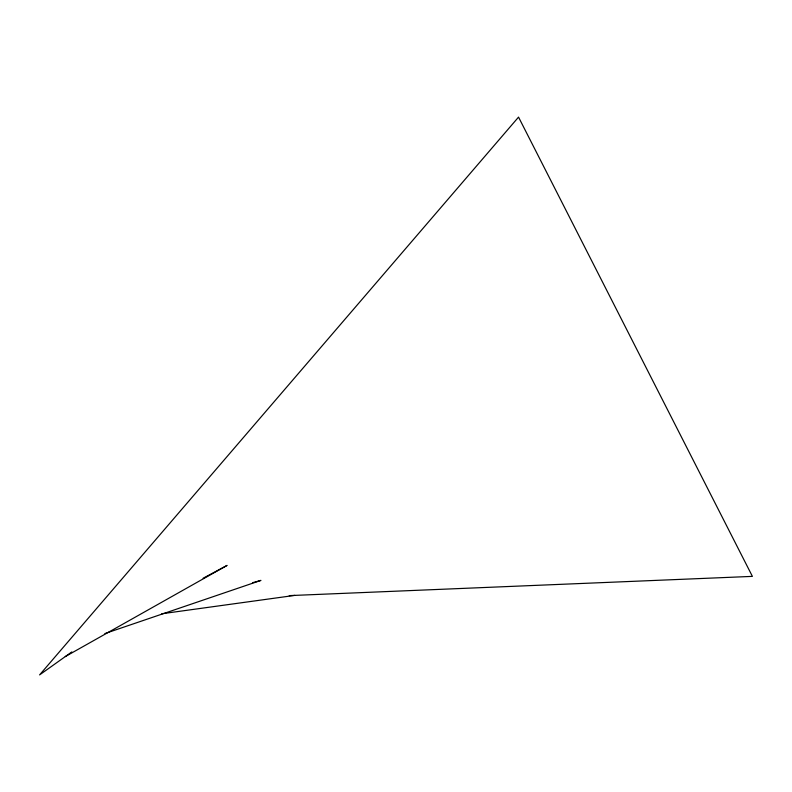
<?xml version="1.0" encoding="UTF-8"?>
<svg xmlns="http://www.w3.org/2000/svg" width="792" height="792" viewBox="0 0 792 792"><rect width="100%" height="100%" fill="white"/><g stroke="black" fill="none" stroke-linecap="round" stroke-linejoin="round"><path stroke-width="1.19" d="M71.815 651.935L39.6 674.893L518.542 117.107L752.4 576.378L289.248 595.614M65.271 656.598L227.076 565.419L203.118 578.249M104.91 633.551L260.944 580.397L252.589 582.694M161.776 613.77L294.812 595.386"/></g></svg>
